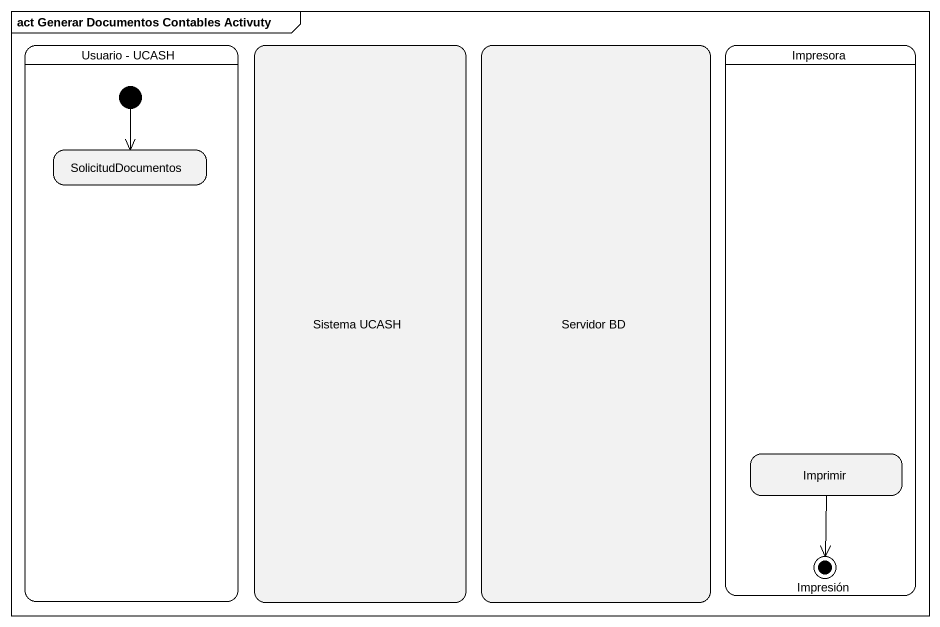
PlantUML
@startuml
mainframe act Generar Documentos Contables Activuty
hide empty description
state "Usuario - UCASH" as Usuario_UCASH {
  state SolicitudDocumentos
  [*] --> SolicitudDocumentos
}
state "Sistema UCASH" as Sistema_UCASH
state "Servidor BD" as Servidor_BD
state Impresora {
  state Imprimir
  state Impresión <<end>>
}
Imprimir --> Impresión
@enduml
